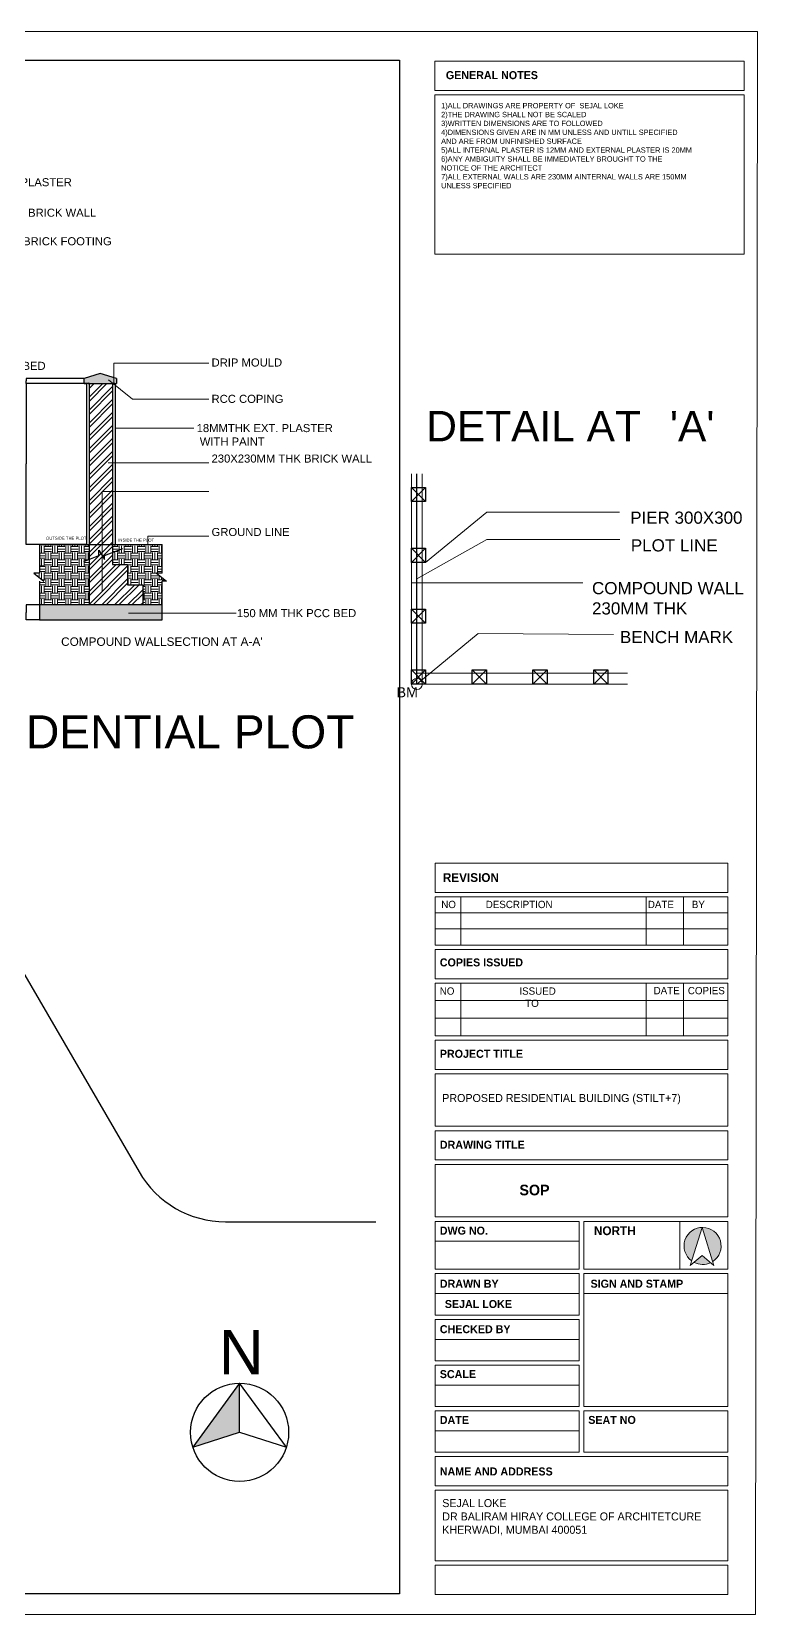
# Model space of a CAD drawing. Header units: millimetres. Extents: x -1932176 to 78768, y -1967 to 1266654.
# Drawn here: x -1631853 to -1599181, y 1133361 to 1204575 of the extents above; entities that cross this region are included whole.
import ezdxf

# ---------------------------------------------------------------- set-up
doc = ezdxf.new("R2010")
doc.units = ezdxf.units.MM
doc.linetypes.add('DASHDOTX2', pattern=[50.8, 25.4, -12.7, 0, -12.7])
for name, color, linetype, lineweight in [('detail', 7, 'Continuous', 25), ('dime', 7, 'Continuous', 25), ('HATCH', 250, 'Continuous', 13), ('pier', 170, 'Continuous', 30), ('SHEET', 7, 'Continuous', 13), ('text', 252, 'Continuous', 5)]:
    doc.layers.add(name, color=color, linetype=linetype, lineweight=lineweight)
doc.styles.add('20 scale', font='ARIALN.TTF', dxfattribs={"height": 0.2})
doc.styles.get("Standard").update_dxf_attribs({"font": 'arial.ttf'})
doc.dimstyles.get("Standard").update_dxf_attribs({"dimtxt": 0.18, "dimasz": 0.18, "dimexe": 0.18, "dimexo": 0.0625, "dimgap": 0.09, "dimtad": 0, "dimtih": 1, "dimtoh": 1, "dimdec": 4, "dimzin": 0, "dimdsep": 46, "dimtxsty": 'Standard', "dimcen": 0.09, "dimadec": 0, "dimazin": 0, "dimtfac": 1, "dimtdec": 4, "dimtofl": 0, "dimtmove": 0, "dimatfit": 3, "dimfxl": 1, "dimtolj": 1, "dimtzin": 0, "dimarcsym": 0})

# ---------------------------------------------------------------- blocks, each defined once
blk = doc.blocks.new('300pier')
at = {"layer": 'pier', "lineweight": 25}
for p, q in [((429951, -150717), (430251, -150417)), ((429951, -150417), (430251, -150717))]:
    blk.add_line(p, q, dxfattribs=at)
blk.add_lwpolyline([(429951, -150417), (430251, -150417), (430251, -150717), (429951, -150717)], close=True, dxfattribs=at)
blk = doc.blocks.new('*D404')
at = {"layer": 'Defpoints', "color": 0, "transparency": 16777216}
for p in [(-1632101, 1178785), (-1631494, 1178785), (-1631494, 1178106)]:
    blk.add_point(p, dxfattribs=at)
at = {"layer": 'dime', "color": 0, "lineweight": -2, "transparency": 16777216}
for p, q in [((-1631494, 1178785), (-1632101, 1178785)), ((-1632101, 1178785), (-1632101, 1178445)), ((-1632101, 1178106), (-1632101, 1178445)), ((-1631494, 1178106), (-1632101, 1178106))]:
    blk.add_line(p, q, dxfattribs=at)
at = {"layer": 'dime', "color": 0, "transparency": 16777216}
for points in [[(-1632101, 1178785), (-1632101, 1178785), (-1632101, 1178785)], [(-1632101, 1178106), (-1632101, 1178106), (-1632101, 1178106)]]:
    blk.add_solid(points, dxfattribs=at)
at = {"layer": 'dime', "color": 0, "transparency": 16777216, "insert": (-1632101, 1178445), "char_height": 0.18, "width": 1449.53, "attachment_point": 5}
blk.add_mtext('\\A1;150', dxfattribs=at)
blk = doc.blocks.new('*D405')
at = {"layer": 'Defpoints', "color": 0, "transparency": 16777216}
for p in [(-1632101, 1188746), (-1629253, 1188746), (-1629366, 1181501)]:
    blk.add_point(p, dxfattribs=at)
at = {"layer": 'dime', "color": 0, "lineweight": -2, "transparency": 16777216}
for p, q in [((-1629253, 1188746), (-1632101, 1188746)), ((-1632101, 1188746), (-1632101, 1185124)), ((-1632101, 1181502), (-1632101, 1185123)), ((-1629366, 1181501), (-1632101, 1181501))]:
    blk.add_line(p, q, dxfattribs=at)
at = {"layer": 'dime', "color": 0, "transparency": 16777216}
for points in [[(-1632101, 1188746), (-1632101, 1188746), (-1632101, 1188746)], [(-1632101, 1181502), (-1632101, 1181502), (-1632101, 1181501)]]:
    blk.add_solid(points, dxfattribs=at)
at = {"layer": 'dime', "color": 0, "transparency": 16777216, "insert": (-1632101, 1185124), "char_height": 0.18, "width": 1684.42, "attachment_point": 5}
blk.add_mtext('\\A1;1600', dxfattribs=at)
blk = doc.blocks.new('*D308')
at = {"layer": 'Defpoints', "color": 0, "transparency": 16777216}
for p in [(-1632101, 1188972), (-1629495, 1188972), (-1629495, 1188746)]:
    blk.add_point(p, dxfattribs=at)
at = {"layer": 'dime', "color": 0, "lineweight": -2, "transparency": 16777216}
for p, q in [((-1629495, 1188972), (-1632101, 1188972)), ((-1632101, 1188972), (-1632101, 1188859)), ((-1632101, 1188746), (-1632101, 1188859)), ((-1629495, 1188746), (-1632101, 1188746))]:
    blk.add_line(p, q, dxfattribs=at)
at = {"layer": 'dime', "color": 0, "transparency": 16777216}
for points in [[(-1632101, 1188972), (-1632101, 1188972), (-1632101, 1188972)], [(-1632101, 1188746), (-1632101, 1188746), (-1632101, 1188746)]]:
    blk.add_solid(points, dxfattribs=at)
at = {"layer": 'dime', "color": 0, "transparency": 16777216, "insert": (-1632101, 1188859), "char_height": 0.18, "width": 2593.43, "attachment_point": 5}
blk.add_mtext('\\A1;100', dxfattribs=at)

msp = doc.modelspace()

# ---------------------------------------------------------------- hatches: boundary and pattern name
at = {"transparency": 33554687}
h = msp.add_hatch(color=256, dxfattribs=at)
h.dxf.hatch_style = 1
h.paths.add_polyline_path([(-1622489.2533, 1141550.95219), (-1622489.2533, 1143758.13044), (-1624594.99304, 1140889.51742)])
at = {"layer": 'HATCH', "true_color": 0x000000}
h = msp.add_hatch(dxfattribs=at)
h.set_pattern_fill('AR-CONC', color=18, scale=50)
h.set_pattern_definition([(50, (-3342452.2, 1037778.03), (358.63009, -31.37607), [37.5, -412.5]), (355, (-3342452.2, 1037778.03), (-69.37567, 376.09607), [30, -330]), (100.451444, (-3342422.3, 1037775.4), (289.25442, 344.719995), [31.870096, -350.571056]), (46.1842, (-3342452.2, 1037878.03), (533.62067, -82.75964), [56.25, -618.75]), (96.635635, (-3342407.73, 1037871.13), (467.33097, 487.0593), [47.80517, -525.85688]), (351.184164, (-3342452.2, 1037878.03), (467.33097, 487.0593), [45, -495]), (21, (-3342402.2, 1037853.03), (298.453526, -201.309445), [37.5, -412.5]), (326, (-3342402.2, 1037853.03), (121.657666, 362.57502), [30, -330]), (71.451445, (-3342377.33, 1037836.26), (420.11119, 161.265576), [31.870095, -350.571056]), (37.5, (-3342452.2, 1037778.03), (6.079928, 166.446927), [0, -326, 0, -335, 0, -331.25]), (7.5, (-3342452.2, 1037778.03), (131.534769, 197.205856), [0, -191, 0, -318.5, 0, -126.25]), (327.5, (-3342563.7, 1037778.03), (266.911218, -11.277436), [0, -125, 0, -390, 0, -517.5]), (317.5, (-3342613.7, 1037778.03), (291.593085, 50.05249), [0, -162.5, 0, -259, 0, -367.5])])
h.paths.add_polyline_path([(-1625970.49888, 1178784.86828), (-1631494.27181, 1178784.86828), (-1631494.27181, 1178105.71587), (-1625970.49888, 1178105.71587)])
h.paths.add_polyline_path([(-1628764.72043, 1189198.53856), (-1629494.52073, 1188972.15442), (-1629494.52073, 1188745.77029), (-1629385.17623, 1188745.77029, -0.3868418625), (-1629304.52156, 1188745.77029), (-1628192.60503, 1188745.77029, -0.3868418625), (-1628111.95036, 1188745.77029), (-1628034.92013, 1188745.77029), (-1628034.92013, 1188972.15442)])
h = msp.add_hatch(dxfattribs=at)
h.set_pattern_fill('ANSI32', color=18, scale=1100)
h.set_pattern_definition([(45, (-3342452.2, 1037778.03), (-291.68155, 291.68155), []), (45, (-3342257.74, 1037778.03), (-291.68155, 291.68155), [])])
h.paths.add_polyline_path([(-1629253.06886, 1178784.86828), (-1626853.39701, 1178784.86828), (-1626853.39701, 1179690.40482), (-1627532.54942, 1179690.40482), (-1627532.54942, 1180595.94137), (-1628211.70183, 1180595.94137), (-1628211.70183, 1188745.77029), (-1629253.06886, 1188745.77029)])
at = {"layer": 'HATCH', "lineweight": 5, "true_color": 0x000000}
h = msp.add_hatch(dxfattribs=at)
h.set_pattern_fill('EARTH', color=18, scale=1200)
h.set_pattern_definition([(0, (-3342452.2, 1037778.03), (300, 300), [300, -300]), (0, (-3342452.2, 1037890.53), (300, 300), [300, -300]), (0, (-3342452.2, 1038003.03), (300, 300), [300, -300]), (90, (-3342414.7, 1038040.53), (-300, 300), [300, -300]), (90, (-3342302.2, 1038040.53), (-300, 300), [300, -300]), (90, (-3342189.7, 1038040.53), (-300, 300), [300, -300])])
h.paths.add_polyline_path([(-1631299.14869, 1179851.36698), (-1631494.27181, 1179851.36698), (-1631494.27181, 1178784.86828), (-1629253.06886, 1178784.86828), (-1629253.06886, 1181501.47792), (-1631494.27181, 1181501.47792), (-1631494.27181, 1180203.39875), (-1631759.81446, 1180203.39875)])
h.paths.add_polyline_path([(-1628211.70183, 1181501.47792), (-1628211.70183, 1180595.94137), (-1627532.54942, 1180595.94137), (-1627532.54942, 1179668.83554), (-1626853.39701, 1179671.02163), (-1626853.39701, 1178765.48508), (-1625970.49888, 1178784.86828), (-1625970.49888, 1179851.36698), (-1625775.37575, 1179851.36698), (-1626236.04153, 1180203.39875), (-1625970.49888, 1180203.39875), (-1625970.49888, 1181501.47792)])
at = {"layer": 'SHEET', "linetype": 'ByBlock', "lineweight": 20, "transparency": 33554687}
h = msp.add_hatch(color=0, dxfattribs=at)
h.dxf.hatch_style = 1
h.paths.add_polyline_path([(-1601667.74446, 1150763.68259), (-1601193.36401, 1149238.30362, 3.231701641), (-1602135.31905, 1149260.18798)])
h.paths.add_polyline_path([(-1601667.74446, 1149507.30462), (-1602031.79052, 1149196.63908, 0.2347967333), (-1601289.42497, 1149184.45859)])

# ---------------------------------------------------------------- linework, layer by layer
at = {"transparency": 16777216}
for p, q in [((-1653301.20322, 1198460.36629), (-1627018.23234, 1153266.74976)), ((-1623128.23474, 1151029.03151), (-1616364.25473, 1151029.03151))]:
    msp.add_line(p, q, dxfattribs=at)
at = {"lineweight": 20, "transparency": 33554687}
for p, q in [((-1614755.12637, 1175220.02356), (-1614755.12637, 1184674.83536)), ((-1614264.99745, 1175220.02356), (-1614264.99745, 1184674.83536)), ((-1611354.41849, 1182959.9406), (-1614115.82778, 1180691.35355)), ((-1611354.41849, 1182959.9406), (-1605381.18181, 1182959.9406)), ((-1611354.41849, 1181717.5675), (-1614510.06191, 1179947.42946)), ((-1611354.41849, 1181717.5675), (-1605366.32361, 1181717.5675)), ((-1614755.12637, 1179773.01327), (-1607031.85273, 1179773.01327)), ((-1611748.65262, 1177488.61061), (-1614510.06191, 1175220.02356)), ((-1605664.6599, 1177449.6366), (-1611748.65262, 1177488.61061)), ((-1614755.12637, 1175220.02356), (-1605032.80215, 1175220.02356)), ((-1614510.06191, 1175710.15248), (-1605032.80215, 1175710.15248))]:
    msp.add_line(p, q, dxfattribs=at)
at = {"linetype": 'DASHDOTX2', "ltscale": 500, "transparency": 33554687}
msp.add_line((-1614510.06191, 1175220.02356), (-1614510.06191, 1184674.83536), dxfattribs=at)
at = {"transparency": 33554687}
for p, q in [((-1622489.2533, 1143758.13044), (-1624594.99304, 1140889.51742)), ((-1620383.92591, 1140888.20611), (-1622489.2533, 1143758.13044)), ((-1622489.2533, 1141550.95219), (-1622489.2533, 1143758.13044)), ((-1624594.99304, 1140889.51742), (-1622489.2533, 1141550.95219)), ((-1622489.2533, 1141550.95219), (-1620383.92591, 1140888.20611))]:
    msp.add_line(p, q, dxfattribs=at)
at = {"color": 0}
msp.add_lwpolyline([(-1696591.75315, 1203284.97264), (-1615285.72256, 1203284.97264), (-1615285.72256, 1134290.70754), (-1696591.75315, 1134290.70754)], close=True, dxfattribs=at)
at = {"lineweight": 20, "transparency": 33554687}
msp.add_circle((-1614510.06191, 1175220.02356), 247.95738, dxfattribs=at)
at = {"transparency": 33554687}
msp.add_circle((-1622489.2533, 1141550.95219), 2207.17824, dxfattribs=at)
at = {"transparency": 16777216}
msp.add_arc((-1623128.23474, 1155529.03151), 4500, 210.1807323376, 270, dxfattribs=at)
at = {"layer": 'detail'}
for p, q in [((-1628764.72043, 1189198.53856), (-1629494.52073, 1188972.15442)), ((-1629494.52073, 1188745.77029), (-1629494.52073, 1188972.15442)), ((-1629494.52073, 1188745.77029), (-1629385.17623, 1188745.77029)), ((-1629366.26093, 1181501.47792), (-1629366.26093, 1188745.77029)), ((-1629304.52156, 1188745.77029), (-1628192.60503, 1188745.77029)), ((-1629253.06886, 1178784.86828), (-1629253.06886, 1188745.77029)), ((-1628034.92013, 1188972.15442), (-1628764.72043, 1189198.53856)), ((-1628211.70183, 1188745.77029), (-1628211.70183, 1180595.94137)), ((-1628111.95036, 1188745.77029), (-1628034.92013, 1188745.77029)), ((-1628098.50976, 1188745.77029), (-1628098.50976, 1181501.47792)), ((-1628034.92013, 1188972.15442), (-1628034.92013, 1188745.77029)), ((-1631494.27181, 1181501.47792), (-1631494.27181, 1180203.39875)), ((-1631494.27181, 1181501.47792), (-1629366.26093, 1181501.47792)), ((-1629366.26093, 1181501.47792), (-1625970.49888, 1181501.47792)), ((-1625970.49888, 1180203.39875), (-1625970.49888, 1181501.47792)), ((-1629495.58124, 1180731.66618), (-1628822.20111, 1181000.68567)), ((-1628822.20111, 1181000.68567), (-1628822.20111, 1181250.48947)), ((-1628822.20111, 1181250.48947), (-1628572.09296, 1180818.13673)), ((-1628572.09296, 1180999.20686), (-1627754.41594, 1181324.31854)), ((-1628572.09296, 1180818.13673), (-1628572.09296, 1180999.20686)), ((-1631494.27181, 1180203.39875), (-1631759.81446, 1180203.39875)), ((-1631759.81446, 1180203.39875), (-1631299.14869, 1179851.36698)), ((-1631299.14869, 1180530.51939), (-1631494.27181, 1180530.51939)), ((-1628211.70183, 1180595.94137), (-1627532.54942, 1180595.94137)), ((-1627532.54942, 1180595.94137), (-1627532.54942, 1179690.40482)), ((-1625970.49888, 1180203.39875), (-1626236.04153, 1180203.39875)), ((-1626236.04153, 1180203.39875), (-1625775.37575, 1179851.36698)), ((-1631494.27181, 1179851.36698), (-1631494.27181, 1178105.71587)), ((-1627532.54942, 1179690.40482), (-1626853.39701, 1179690.40482)), ((-1626853.39701, 1179690.40482), (-1626853.39701, 1178784.86828)), ((-1625970.49888, 1178105.71587), (-1625970.49888, 1179851.36698)), ((-1625775.37575, 1179851.36698), (-1625970.49888, 1179851.36698)), ((-1625970.49888, 1178784.86828), (-1631494.27181, 1178784.86828)), ((-1631494.27181, 1178105.71587), (-1625970.49888, 1178105.71587))]:
    msp.add_line(p, q, dxfattribs=at)
for centre in [(-1629309.64134, 1188701.44664), (-1628152.27769, 1188701.44664)]:
    msp.add_arc(centre, 59.92395, 47.7028866339, 132.2971133661, dxfattribs=at)
at = {"layer": 'SHEET', "color": 0, "linetype": 'ByBlock', "lineweight": 9}
for p, q in [((-1599779.79519, 1203247.43553), (-1599779.79519, 1201930.54222)), ((-1599779.79519, 1194569.19297), (-1599779.79519, 1201733.00822)), ((-1613703.76101, 1194569.19297), (-1599779.79519, 1194569.19297))]:
    msp.add_line(p, q, dxfattribs=at)
at = {"layer": 'SHEET', "color": 0, "linetype": 'Continuous', "lineweight": 9, "ltscale": 50}
msp.add_line((-1613703.76101, 1201930.54222), (-1600534.82796, 1201930.54222), dxfattribs=at)
at = {"layer": 'SHEET', "color": 0, "linetype": 'Continuous', "lineweight": 9, "ltscale": 2.5}
for p, q in [((-1600534.82796, 1201733.00822), (-1613703.76101, 1201733.00822)), ((-1599779.79519, 1201733.00822), (-1613703.76101, 1201733.00822)), ((-1600514.8649, 1167158.87792), (-1600514.8649, 1165872.10958)), ((-1600514.8649, 1165841.98462), (-1600514.8649, 1167158.87792)), ((-1613683.79796, 1165644.45062), (-1600514.8649, 1165644.45062)), ((-1613683.79796, 1165644.45062), (-1613683.79796, 1163476.01255)), ((-1612534.42384, 1165644.45062), (-1612534.42384, 1163476.01255)), ((-1604190.43502, 1165644.45062), (-1604190.43502, 1163476.01255)), ((-1602501.74555, 1165644.45062), (-1602501.74555, 1163476.01255)), ((-1600514.8649, 1165644.45062), (-1600514.8649, 1163476.01255)), ((-1613683.79796, 1164921.63793), (-1600514.8649, 1164921.63793)), ((-1613683.79796, 1164198.82524), (-1600514.8649, 1164198.82524)), ((-1600514.8649, 1163476.01255), (-1613683.79796, 1163476.01255)), ((-1600514.8649, 1163278.47855), (-1600514.8649, 1161961.58525)), ((-1613683.79796, 1159398.07918), (-1613683.79796, 1161764.05125)), ((-1613683.79796, 1161764.05125), (-1600514.8649, 1161764.05125)), ((-1612534.42384, 1161764.05125), (-1612534.42384, 1159398.07918)), ((-1604190.43502, 1161764.05125), (-1604190.43502, 1159398.07918)), ((-1602501.74555, 1161764.05125), (-1602501.74555, 1159398.07918)), ((-1600514.8649, 1161764.05125), (-1600514.8649, 1159398.07918)), ((-1613683.79796, 1160975.3939), (-1600514.8649, 1160975.3939)), ((-1613683.79796, 1160186.73654), (-1600514.8649, 1160186.73654)), ((-1600514.8649, 1159398.07918), (-1613683.79796, 1159398.07918)), ((-1607198.09843, 1148888.08329), (-1607198.09843, 1151044.67846)), ((-1607000.56443, 1148888.08329), (-1607000.56443, 1151044.67846)), ((-1602671.46007, 1151044.67846), (-1602671.46007, 1148888.08329)), ((-1607198.09843, 1146830.2503), (-1607198.09843, 1148690.54929)), ((-1607000.56443, 1142714.58432), (-1607000.56443, 1148690.54929)), ((-1607198.09843, 1144772.41731), (-1607198.09843, 1146632.7163)), ((-1607198.09843, 1142714.58432), (-1607198.09843, 1144574.88331)), ((-1607198.09843, 1140656.75133), (-1607198.09843, 1142517.05032)), ((-1607000.56443, 1142714.58432), (-1600514.8649, 1142714.58432)), ((-1607000.56443, 1140656.75133), (-1607000.56443, 1142517.05032)), ((-1607000.56443, 1142517.05032), (-1600514.8649, 1142517.05032)), ((-1607000.56443, 1140656.75133), (-1600514.8649, 1140656.75133)), ((-1613683.79796, 1134253.17043), (-1609173.43839, 1134253.17043)), ((-1600514.8649, 1134253.17043), (-1613683.79796, 1134253.17043))]:
    msp.add_line(p, q, dxfattribs=at)
at = {"layer": 'SHEET', "color": 0, "linetype": 'ByBlock', "lineweight": 20}
for p, q in [((-1602199.62358, 1149053.41559), (-1601667.74446, 1150763.68259)), ((-1601135.86534, 1149053.41559), (-1601667.74446, 1150763.68259)), ((-1602199.62358, 1149053.41559), (-1601667.74446, 1149507.30462)), ((-1601135.86534, 1149053.41559), (-1601667.74446, 1149507.30462))]:
    msp.add_line(p, q, dxfattribs=at)
at = {"layer": 'SHEET', "linetype": 'ByBlock', "lineweight": 20, "ltscale": 0.7, "transparency": 33554671}
msp.add_lwpolyline([(-1697774.68259, 1204575.22887), (-1599181.47169, 1204575.22887), (-1599268.46692, 1133361.1748), (-1697861.67781, 1133361.1748)], close=True, dxfattribs=at)
at = {"layer": 'SHEET', "color": 0, "linetype": 'Continuous', "lineweight": 9, "ltscale": 2.5}
for points in [[(-1599779.79519, 1201930.54222), (-1613703.76101, 1201930.54222), (-1613703.76101, 1203247.43553), (-1599779.79519, 1203247.43553)], [(-1613703.76101, 1194569.19297), (-1613703.76101, 1201733.00822)], [(-1600514.8649, 1165841.98462), (-1613683.79796, 1165841.98462), (-1613683.79796, 1167158.87792), (-1600514.8649, 1167158.87792)], [(-1609173.43839, 1163278.47855), (-1613683.79796, 1163278.47855)], [(-1613683.79796, 1161961.58525), (-1613683.79796, 1163278.47855)], [(-1600514.8649, 1161961.58525), (-1613683.79796, 1161961.58525), (-1613683.79796, 1163278.47855), (-1600514.8649, 1163278.47855)], [(-1613683.79796, 1159398.07918), (-1613683.79796, 1161764.05125)], [(-1600514.8649, 1159200.54519), (-1613683.79796, 1159200.54519)], [(-1613683.79796, 1157883.65188), (-1613683.79796, 1159200.54519)], [(-1613683.79796, 1155320.14582), (-1613683.79796, 1157686.11789)], [(-1600514.8649, 1155122.61182), (-1613683.79796, 1155122.61182)], [(-1613683.79796, 1153805.71852), (-1613683.79796, 1155122.61182)], [(-1613683.79796, 1151242.21245), (-1613683.79796, 1153608.18452)], [(-1607198.09843, 1150145.95572), (-1613683.79796, 1150145.95572), (-1613683.79796, 1151044.67846), (-1607198.09843, 1151044.67846)], [(-1607000.56443, 1151044.67846), (-1600514.8649, 1151044.67846)], [(-1600514.8649, 1151044.67846), (-1600514.8649, 1148888.08329)], [(-1607198.09843, 1148888.08329), (-1613683.79796, 1148888.08329), (-1613683.79796, 1150145.95572), (-1607198.09843, 1150145.95572)], [(-1607198.09843, 1147791.82655), (-1613683.79796, 1147791.82655), (-1613683.79796, 1148690.54929), (-1607198.09843, 1148690.54929)], [(-1600514.8649, 1148888.08329), (-1607000.56443, 1148888.08329)], [(-1607000.56443, 1148690.54929), (-1600514.8649, 1148690.54929)], [(-1600514.8649, 1148690.54929), (-1600514.8649, 1142714.58432)], [(-1607198.09843, 1146830.2503), (-1613683.79796, 1146830.2503), (-1613683.79796, 1147791.82655), (-1607198.09843, 1147791.82655)], [(-1607000.56443, 1147791.82655), (-1600514.8649, 1147791.82655)], [(-1607198.09843, 1145733.99356), (-1613683.79796, 1145733.99356), (-1613683.79796, 1146632.7163), (-1607198.09843, 1146632.7163)], [(-1607198.09843, 1144772.41731), (-1613683.79796, 1144772.41731), (-1613683.79796, 1145733.99356), (-1607198.09843, 1145733.99356)], [(-1607198.09843, 1143676.16057), (-1613683.79796, 1143676.16057), (-1613683.79796, 1144574.88331), (-1607198.09843, 1144574.88331)], [(-1607198.09843, 1142714.58432), (-1613683.79796, 1142714.58432), (-1613683.79796, 1143676.16057), (-1607198.09843, 1143676.16057)], [(-1607198.09843, 1141618.32758), (-1613683.79796, 1141618.32758), (-1613683.79796, 1142517.05032), (-1607198.09843, 1142517.05032)], [(-1600514.8649, 1142517.05032), (-1600514.8649, 1140656.75133)], [(-1607198.09843, 1140656.75133), (-1613683.79796, 1140656.75133), (-1613683.79796, 1141618.32758), (-1607198.09843, 1141618.32758)], [(-1600514.8649, 1140459.21733), (-1613683.79796, 1140459.21733)]]:
    msp.add_lwpolyline(points, dxfattribs=at)
for points in [[(-1613683.79796, 1159200.54519), (-1600514.8649, 1159200.54519), (-1600514.8649, 1157883.65188), (-1613683.79796, 1157883.65188)], [(-1613683.79796, 1157686.11789), (-1600514.8649, 1157686.11789), (-1600514.8649, 1155320.14582), (-1613683.79796, 1155320.14582)], [(-1613683.79796, 1155122.61182), (-1600514.8649, 1155122.61182), (-1600514.8649, 1153805.71852), (-1613683.79796, 1153805.71852)], [(-1613683.79796, 1153608.18452), (-1600514.8649, 1153608.18452), (-1600514.8649, 1151242.21245), (-1613683.79796, 1151242.21245)], [(-1613683.79796, 1140459.21733), (-1600514.8649, 1140459.21733), (-1600514.8649, 1139142.32403), (-1613683.79796, 1139142.32403)], [(-1613683.79796, 1138944.79003), (-1600514.8649, 1138944.79003), (-1600514.8649, 1135767.59773), (-1613683.79796, 1135767.59773)], [(-1613683.79796, 1135570.06373), (-1600514.8649, 1135570.06373), (-1600514.8649, 1134253.17043), (-1613683.79796, 1134253.17043)]]:
    msp.add_lwpolyline(points, close=True, dxfattribs=at)
at = {"layer": 'SHEET', "color": 0, "linetype": 'ByBlock', "lineweight": 20}
for start, end in [(303.056834898, 234.2813479915), (242.6329659869, 295.4870214737)]:
    msp.add_arc((-1601648.35354, 1149937.40686), 834.12279, start, end, dxfattribs=at)
at = {"layer": 'text'}
for p, q in [((-1628152.27769, 1188761.37059), (-1628152.27769, 1189658.16975)), ((-1628152.27769, 1189658.16975), (-1623873.4777, 1189658.16975)), ((-1627317.41235, 1188043.19549), (-1628399.82028, 1188914.36721)), ((-1623873.4777, 1188043.19549), (-1627317.41235, 1188043.19549)), ((-1624543.60752, 1186730.3275), (-1628098.50976, 1186730.3275)), ((-1623873.4777, 1185172.93183), (-1628406.31588, 1185172.93183)), ((-1623873.4777, 1183887.78573), (-1628676.83872, 1183887.78573)), ((-1628676.83872, 1183887.78573), (-1628676.83872, 1179362.9083)), ((-1625116.85429, 1181867.68411), (-1626627.30619, 1181867.68411)), ((-1626627.30619, 1181867.68411), (-1626627.30619, 1181501.47792)), ((-1623873.4777, 1181867.68411), (-1625116.85429, 1181867.68411)), ((-1622649.81267, 1178410.45889), (-1627493.89629, 1178410.45889))]:
    msp.add_line(p, q, dxfattribs=at)

# ---------------------------------------------------------------- block references
at = {"lineweight": 20, "transparency": 33554687, "xscale": 2.130995295554898, "yscale": 2.130995295554898, "zscale": 2.130995295554898}
for p in [(-2530978.58839, 1504605.23185), (-2530978.58839, 1501869.56686), (-2530978.58839, 1499133.90186), (-2530978.58839, 1496398.23686), (-2528242.9234, 1496398.23686), (-2525507.2584, 1496398.23686), (-2522771.59341, 1496398.23686)]:
    msp.add_blockref('300pier', p, dxfattribs=at)

# ---------------------------------------------------------------- texts
msp.add_text('RESIDENTIAL PLOT', height=1488.0174949).set_placement((-1636957.39187, 1172325.26783))
at = {"lineweight": 20, "transparency": 33554687}
note = msp.add_mtext_dynamic_manual_height_columns('DETAIL AT ', width=10967.0295742, gutter_width=1, heights=[2700.77308, 0], dxfattribs=dict(at, insert=(-1614086.2702, 1187510.22386), char_height=1367.8204813, attachment_point=1))
for column, words in zip(note.columns.linked_columns, ["'A' "]):
    column.text = words
at = {"lineweight": 20, "transparency": 33554687, "attachment_point": 1}
for s, width, gutter_width, insert, char_height in [('PIER 300X300', 9432.4071444, 1, (-1604906.45528, 1182980.90643), 547.1281925), ('PLOT LINE', 9432.4071444, 1, (-1604876.74563, 1181734.32836), 547.128193), ('COMPOUND WALL\\P230MM THK', 13112.6765714, 1, (-1606625.67914, 1179809.92802), 547.1281925), ('BENCH MARK', 13112.6765714, 1, (-1605366.93792, 1177608.74881), 547.128193), ('BM', 2661.0156428, 12.5, (-1615421.00357, 1175078.28899), 455.94016)]:
    msp.add_mtext_dynamic_manual_height_columns(s, width=width, gutter_width=gutter_width, heights=[0], dxfattribs=dict(at, insert=insert, char_height=char_height))
at = {"transparency": 33554687, "insert": (-1623425.95289, 1146159.20775), "char_height": 2000, "attachment_point": 1}
msp.add_mtext_dynamic_manual_height_columns('N', width=5381.2823537, gutter_width=12.5, heights=[0], dxfattribs=at)
at = {"layer": 'SHEET', "color": 0, "linetype": 'ByBlock', "lineweight": 20, "attachment_point": 1}
for s, width, insert, char_height in [('{\\fCentury Gothic|b1|i0|c0|p34;GENERAL NOTES}', 6192.7278306, (-1613204.70741, 1202798.77163), 360), ('{\\fCentury Gothic|b1|i0|c0|p34;COPIES ISSUED}', 7354.9057474, (-1613477.04753, 1162874.89715), 360), ('{\\fCentury Gothic|b1|i0|c0|p34;PROJECT TITLE}', 5257.456393, (-1613477.04753, 1158762.89415), 360), ('{\\fCentury Gothic|b0|i0|c0|p34;PROPOSED RESIDENTIAL BUILDING (STILT+7)}', 11284.1119695, (-1613367.87079, 1156773.73723), 360), ('{\\fCentury Gothic|b1|i0|c0|p34;DRAWING TITLE}', 5845.5788067, (-1613477.04753, 1154670.83585), 360), ('{\\fCentury Gothic|b1|i0|c0|p34;SOP}', 4907.5748606, (-1609892.64644, 1152693.91727), 480), ('{\\fCentury Gothic|b1|i0|c0|p34;DWG NO.}', 2437.1509055, (-1613477.04753, 1150807.02753), 360), ('{\\fCentury Gothic|b1|i0|c0|p34;DRAWN BY}', 4919.8801774, (-1613477.04753, 1148417.30361), 360), ('{\\fCentury Gothic|b1|i0|c0|p34;SIGN AND STAMP}', 5486.6595894, (-1606691.73501, 1148417.30361), 360), ('{\\fCentury Gothic|b1|i0|c0|p34;SEJAL LOKE}', 4919.8801774, (-1613251.92123, 1147504.397), 360), ('{\\fCentury Gothic|b1|i0|c0|p34;CHECKED BY}', 4857.2220216, (-1613477.04753, 1146372.66627), 360), ('{\\fCentury Gothic|b1|i0|c0|p34;SCALE}', 2437.1509055, (-1613477.04753, 1144350.6407), 360), ('{\\fCentury Gothic|b1|i0|c0|p34;DATE}', 2437.1509055, (-1613477.04753, 1142289.25365), 360), ('{\\fCentury Gothic|b1|i0|c0|p34;SEAT NO }', 2437.1509055, (-1606793.814, 1142289.25365), 360), ('{\\fCentury Gothic|b1|i0|c0|p34;NAME AND ADDRESS}', 6901.0014246, (-1613477.04753, 1139970.01153), 360), ('{\\fCentury Gothic|b0|i0|c0|p34;SEJAL LOKE\\PDR BALIRAM HIRAY COLLEGE OF ARCHITETCURE \\PKHERWADI, MUMBAI 400051}', 11033.3064964, (-1613367.87079, 1138546.90988), 360)]:
    msp.add_mtext_dynamic_manual_height_columns(s, width=width, gutter_width=57.3737, heights=[0], dxfattribs=dict(at, insert=insert, char_height=char_height))
at = {"layer": 'SHEET', "color": 0, "linetype": 'ByBlock', "lineweight": 9, "insert": (-1613416.94981, 1201366.75691), "char_height": 240, "attachment_point": 1}
msp.add_mtext_dynamic_manual_height_columns('{\\fCentury Gothic|b0|i0|c0|p34;1)ALL DRAWINGS ARE PROPERTY OF  SEJAL LOKE\\P2)THE DRAWING SHALL NOT BE SCALED \\P3)WRITTEN DIMENSIONS ARE TO FOLLOWED \\P4)DIMENSIONS GIVEN ARE IN MM UNLESS AND UNTILL SPECIFIED \\PAND ARE FROM UNFINISHED SURFACE \\P5)ALL INTERNAL PLASTER IS 12MM AND EXTERNAL PLASTER IS 20MM\\P6)ANY AMBIGUITY SHALL BE IMMEDIATELY BROUGHT TO THE NOTICE OF THE ARCHITECT \\P7)ALL EXTERNAL WALLS ARE 230MM AINTERNAL WALLS ARE 150MM UNLESS SPECIFIED}', width=10876.4896031, gutter_width=57.3737, heights=[0], dxfattribs=at)
at = {"layer": 'SHEET', "color": 0, "linetype": 'Continuous', "lineweight": 9, "ltscale": 50, "attachment_point": 1, "style": '20 scale'}
for s, width, heights, insert, char_height in [('{\\fCentury Gothic|b1|i0|c0|p34;REVISION  }', 66.4831048, [6.59764], (-1613340.45315, 1166710.82405), 395.0679916), ('\\pi-331.24;{\\fCentury Gothic|b0|i0|c0|p34;NO}', 8.7279214, [4.14976], (-1613080.63971, 1165468.11639), 329.2233264), ('\\pi-1381;{\\fCentury Gothic|b0|i0|c0|p34;DESCRIPTION}', 34.9161875, [4.14976], (-1610029.18303, 1165468.11639), 329.2233264), ('\\pi-525.69;{\\fCentury Gothic|b0|i0|c0|p34;DATE}', 12.8232824, [4.14976], (-1603587.27677, 1165468.11639), 329.2233264), ('\\pi-232.93;{\\fCentury Gothic|b0|i0|c0|p34;BY}', 13.5326087, [4.14976], (-1601898.5873, 1165468.11639), 329.2233264), ('\\pi-331.24;{\\fCentury Gothic|b0|i0|c0|p34;NO}', 8.7279214, [4.14976], (-1613148.8166, 1161570.81786), 329.2233264), ('\\pi-525.69;{\\fCentury Gothic|b0|i0|c0|p34;DATE}', 12.8232824, [4.14976], (-1603326.70908, 1161591.99668), 329.2233264), ('\\pi-776.01;{\\fCentury Gothic|b0|i0|c0|p34;COPIES}', 13.5326087, [4.14976], (-1601534.81645, 1161591.99668), 329.2233264), ('{\\fCentury Gothic|b1|i0|c0|p34;NORTH}', 30.7331048, [4.78312], (-1606538.2618, 1150819.71039), 395.0679916)]:
    msp.add_mtext_dynamic_manual_height_columns(s, width=width, gutter_width=1125, heights=heights, dxfattribs=dict(at, insert=insert, char_height=char_height))
at = {"layer": 'SHEET', "color": 0, "linetype": 'Continuous', "lineweight": 9, "ltscale": 50}
note = msp.add_mtext_dynamic_manual_height_columns('\\pi-676.57;{\\fCentury Gothic|b0|i0|c0|p34;ISSUED }', width=34.9161875, gutter_width=430.8795, heights=[4.14976, 0], dxfattribs=dict(at, insert=(-1610097.35992, 1161570.81786), char_height=329.2233264, attachment_point=1, style='20 scale'))
for column, words in zip(note.columns.linked_columns, ['\\pi-262.64;{\\fCentury Gothic|b0|i0|c0|p34;TO}']):
    column.text = words
at = {"layer": 'text', "attachment_point": 1}
for s, heights, insert, char_height in [('18MMTHK EXT. PLASTER\\P WITH PAINT', [0], (-1636173.39864, 1197981.46073), 362.2146186), ('230X230MM THK BRICK WALL', [0], (-1636173.39864, 1196610.34617), 362.2146186), ('LOAD BEARING BRICK FOOTING', [0], (-1636173.39864, 1195325.20007), 362.2146186), ('150 MM THK PCC BED', [0], (-1636593.96344, 1189719.43355), 362.2146186), ('DRIP MOULD', [0], (-1623752.7395, 1189869.89401), 362.214619), ('RCC COPING', [0], (-1623752.7395, 1188234.24866), 362.214619), ('18MMTHK EXT. PLASTER\\P WITH PAINT', [0], (-1624422.86932, 1186918.86193), 362.2146186), ('230X230MM THK BRICK WALL', [0], (-1623752.7395, 1185547.74736), 362.2146186), ('GROUND LINE', [0], (-1623752.7395, 1182242.49965), 362.2146186), ('OUTSIDE THE PLOT', [130.69703], (-1631205.71412, 1181849.46168), 135.830482), ('INSIDE THE PLOT', [130.69703], (-1627952.75891, 1181763.80905), 135.830482), ('150 MM THK PCC BED', [0], (-1622611.49406, 1178592.42891), 362.2146186), ("COMPOUND WALLSECTION AT A-A'", [0], (-1630525.65159, 1177319.16168), 380)]:
    msp.add_mtext_dynamic_manual_height_columns(s, width=9432.4071444, gutter_width=1, heights=heights, dxfattribs=dict(at, insert=insert, char_height=char_height))

# ---------------------------------------------------------------- dimensions: what is measured, and where the dimension line sits
at = {"layer": 'dime'}
for base, p1, p2, text, picture, middle in [((-1632101.00542, 1188972.15442), (-1629494.52073, 1188745.77029), (-1629494.52073, 1188972.15442), '100', '*D308', (-1632101.00542, 1188858.96236)), ((-1632100.82542, 1188745.77029), (-1629366.26093, 1181501.47792), (-1629253.06886, 1188745.77029), '1600', '*D405', (-1632100.82542, 1185123.6241)), ((-1632101.20542, 1178784.86828), (-1631494.27181, 1178105.71587), (-1631494.27181, 1178784.86828), '150', '*D404', (-1632101.20542, 1178445.29207))]:
    dim = msp.add_linear_dim(base=base, p1=p1, p2=p2, angle=90, text=text, dimstyle='Standard', dxfattribs=at)
    dim.commit()
    dim.dimension.update_dxf_attribs({"geometry": picture, "text_midpoint": middle})

doc.saveas('drawing.dxf')
